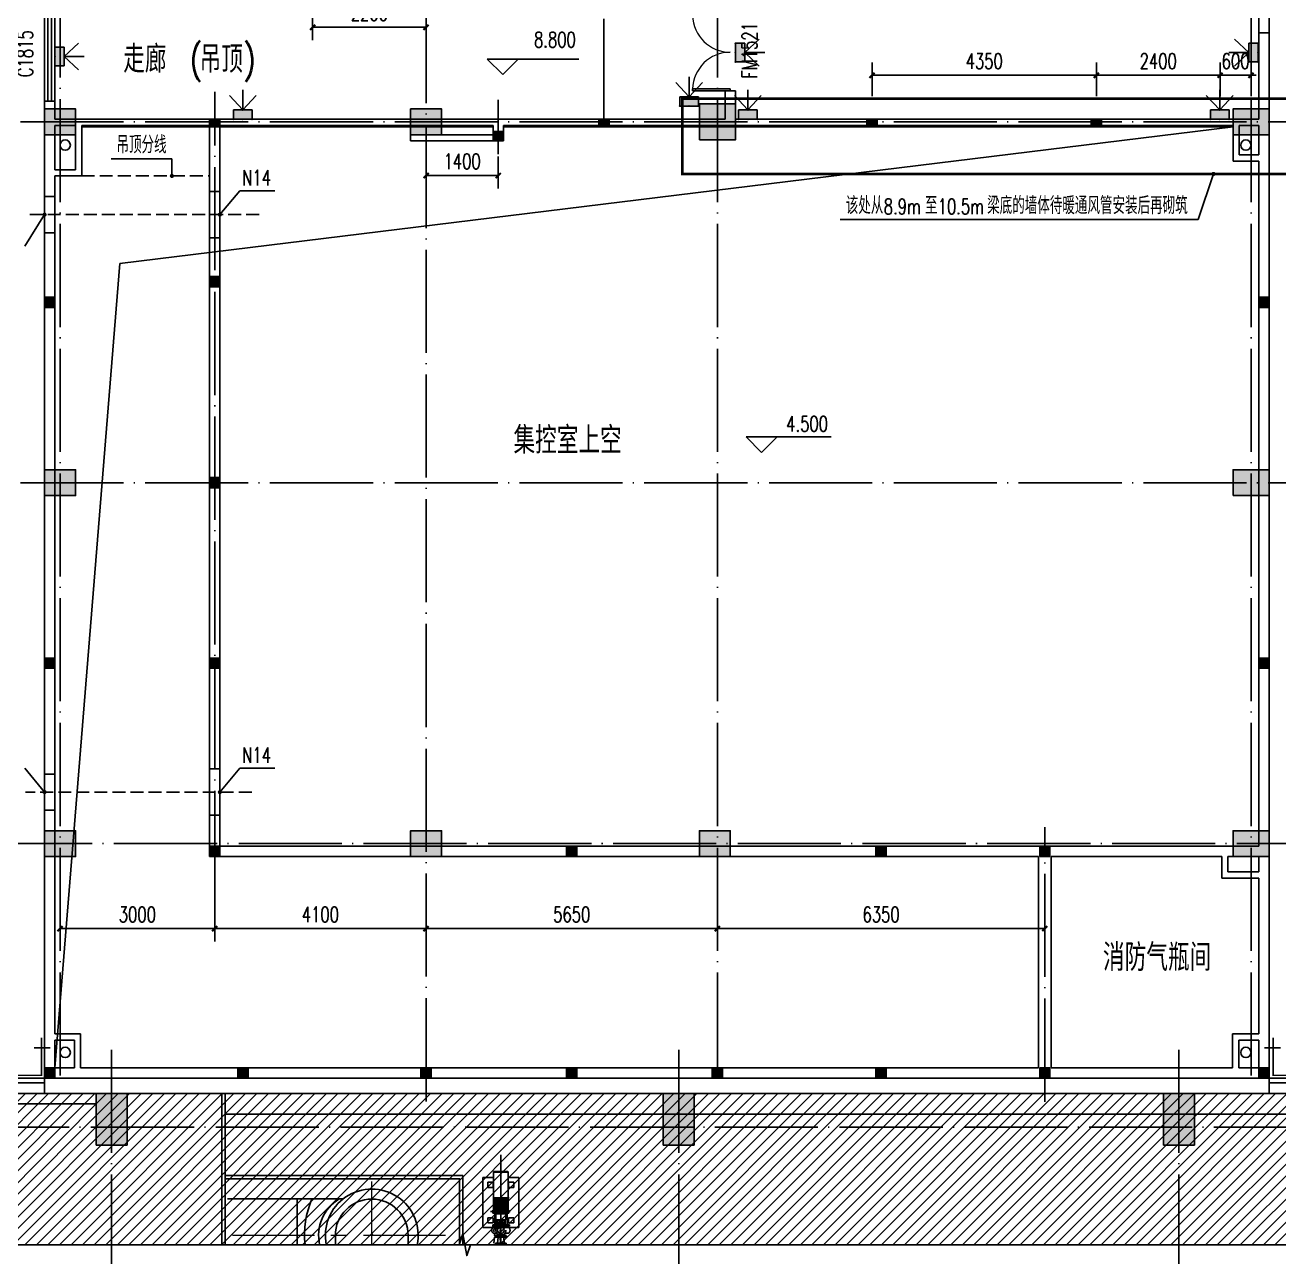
# Model space of a CAD drawing. Extents: x -93062 to 326984, y -142534 to 91021.
# Drawn here: x 86520 to 110839, y 18855 to 42749 of the extents above; entities that cross this region are included whole.
import ezdxf

# ---------------------------------------------------------------- set-up
doc = ezdxf.new("R2010")
doc.units = 0
doc.header["$LTSCALE"] = 1000
doc.header["$MEASUREMENT"] = 0
for name, pattern in [('CENTER', [50.8, 31.75, -6.35, 6.35, -6.35]), ('DASH', [0.35, 0.25, -0.1]), ('DOTE', [2.42, 2, -0.2, 0.02, -0.2]), ('PHANTOM', [63.5, 31.75, -6.35, 6.35, -6.35, 6.35, -6.35])]:
    doc.linetypes.add(name, pattern=pattern)
doc.layers.get('0').update_dxf_attribs({"color": 8})
doc.layers.get('Defpoints').update_dxf_attribs({"color": 8})
for name, color, linetype in [('-人员定位', 6, 'Continuous'), ('CENTRE LINE', 8, 'DOTE'), ('COLUMN', 8, 'Continuous'), ('DIM_ELEV', 8, 'Continuous'), ('DIM_LEAD', 8, 'Continuous'), ('DIM_SYMB', 8, 'Continuous'), ('DOTE', 8, 'DOTE'), ('EQUIPMENT', 8, 'Continuous'), ('GROUND', 8, 'Continuous'), ('HANDRAIL', 8, 'FENCELINE1'), ('HOLE', 8, 'Continuous'), ('PROFILED STEEL SHEET', 8, 'Continuous'), ('PUB_DIM', 8, 'Continuous'), ('PUB_HATCH', 8, 'Continuous'), ('PUB_TEXT', 8, 'Continuous'), ('STAIR', 8, 'Continuous'), ('TEXT', 8, 'Continuous'), ('WALL', 8, 'Continuous'), ('WALL-PARAPET', 8, 'Continuous'), ('WINDOW', 8, 'Continuous'), ('WINDOW_TEXT', 8, 'Continuous')]:
    doc.layers.add(name, color=color, linetype=linetype)
doc.styles.add('_TCH_DIM', font='SIMPLEX', dxfattribs={"bigfont": 'GBCBIG'})
doc.styles.add('_TCH_DIM_T3', font='SIMPLEX', dxfattribs={"width": 0.705882, "bigfont": 'GBCBIG'})
doc.styles.add('_TCH_WINDOW', font='SIMPLEX', dxfattribs={"bigfont": 'GBCBIG'})
doc.styles.add('HZTXT', font='geditxt.shx', dxfattribs={"width": 0.8, "bigfont": 'hztxt1.shx'})
doc.linetypes.add('FENCELINE1', pattern='A,0.25,-0.1,[133,ltypeshp.shx,S=0.1,R=0,X=-0.1,Y=0],-0.1,1', length=1.45)
doc.dimstyles.new('_TCH_ARCH&&100', dxfattribs={"dimtxt": 297.5, "dimasz": 100, "dimexe": 250, "dimexo": 300, "dimgap": 126.25, "dimtad": 1, "dimdec": 0, "dimzin": 0, "dimdsep": 46, "dimtxsty": '_TCH_DIM_T3', "dimblk": 'ARCHTICK', "dimcen": 0.09, "dimazin": 2, "dimtfac": 1, "dimtdec": 0, "dimtix": 1, "dimtmove": 2, "dimatfit": 3, "dimfxl": 1, "dimtolj": 1, "dimtzin": 0, "dimarcsym": 0})

# ---------------------------------------------------------------- blocks, each defined once
blk = doc.blocks.new('_FZH')
blk.add_lwpolyline([(-0.5, -0.5), (0.5, -0.5), (0.5, 0.5), (-0.5, 0.5)], close=True)
at = {"layer": 'PUB_HATCH'}
blk.add_solid([(-0.5, -0.5), (0.5, -0.5), (-0.5, 0.5), (0.5, 0.5)], dxfattribs=at)
blk = doc.blocks.new('DSADa')
at = {"layer": 'COLUMN', "xscale": 600.0000000000146, "yscale": 500, "zscale": 500}
for p in [(0, -40500), (7100, -40500), (0, -47500), (0, -54500), (7100, -54500), (12700, -54500)]:
    blk.add_blockref('_FZH', p, dxfattribs=at)
at = {"layer": 'COLUMN'}
for p, xscale, yscale, zscale, rotation in [((12750, -40500), 699.9999999996362, 699.9999999996362, 699.9999999996362, 2.143962839360586e-11), ((23100, -40500), 699.9999999997672, 499.9999999998399, 499.9999999998399, 3.811489492195883e-11), ((23100, -47500), 699.9999999997672, 499.9999999998399, 499.9999999998399, 3.811489492195883e-11), ((23100, -54500), 699.9999999997672, 499.9999999998399, 499.9999999998399, 3.811489492195883e-11)]:
    blk.add_blockref('_FZH', p, dxfattribs=dict(at, xscale=xscale, yscale=yscale, zscale=zscale, rotation=rotation))
blk = doc.blocks.new('A$C3C103B28')
at = {"layer": 'PUB_HATCH'}
for points in [[(8200, -350), (8800, -350), (8800, 650), (8200, 650)], [(19200, -350), (19800, -350), (19800, 650), (19200, 650)], [(28900, -350), (29500, -350), (29500, 650), (28900, 650)]]:
    blk.add_hatch(color=256, dxfattribs=at).paths.add_polyline_path(points)
at = {"layer": 'COLUMN'}
for p, q in [((8800, 650), (8200, 650)), ((8200, 650), (8200, -350)), ((8800, -350), (8800, 650)), ((19800, 650), (19200, 650)), ((19200, 650), (19200, -350)), ((19800, -350), (19800, 650)), ((29500, 650), (28900, 650)), ((28900, 650), (28900, -350)), ((29500, -350), (29500, 650)), ((8200, -350), (8800, -350)), ((19200, -350), (19800, -350)), ((28900, -350), (29500, -350))]:
    blk.add_line(p, q, dxfattribs=at)
at = {"layer": 'DOTE'}
for p, q in [((8500, 1500), (8500, -4282)), ((19500, 1500), (19500, -4282)), ((29200, 1500), (29200, -4282)), ((-4000, 0), (34323, 0))]:
    blk.add_line(p, q, dxfattribs=at)
at = {"layer": 'EQUIPMENT', "color": 251, "linetype": 'PHANTOM'}
for p, q in [((16050, -2254), (16050, -534)), ((15907, -864), (15913, -858)), ((15907, -864), (15907, -1370)), ((16193, -870), (15907, -870)), ((15913, -858), (16187, -858)), ((16187, -858), (16193, -864)), ((16193, -864), (16193, -1370)), ((15700, -1948), (15700, -978)), ((15700, -978), (15907, -978)), ((16193, -978), (16400, -978)), ((16400, -978), (16400, -1948)), ((15907, -1370), (16208, -1370)), ((15907, -1376), (15913, -1370)), ((15907, -1602), (15907, -1376)), ((15931, -1376), (15937, -1370)), ((15931, -1376), (15931, -1602)), ((15955, -1376), (15961, -1370)), ((15955, -1376), (15955, -1602)), ((15979, -1376), (15985, -1370)), ((15979, -1376), (15979, -1602)), ((16002, -1376), (16008, -1370)), ((16002, -1376), (16002, -1602)), ((16026, -1376), (16032, -1370)), ((16026, -1376), (16026, -1602)), ((16074, -1376), (16068, -1370)), ((16074, -1376), (16074, -1602)), ((16097, -1376), (16092, -1370)), ((16097, -1376), (16097, -1602)), ((16121, -1376), (16115, -1370)), ((16121, -1376), (16121, -1602)), ((16145, -1376), (16139, -1370)), ((16145, -1376), (16145, -1602)), ((16169, -1376), (16163, -1370)), ((16169, -1376), (16169, -1602)), ((16187, -1370), (16193, -1376)), ((16193, -1602), (16193, -1376)), ((16233, -1638), (15847, -1638)), ((15895, -1608), (16204, -1608)), ((15895, -1667), (15895, -1608)), ((16204, -1667), (15895, -1667)), ((15907, -1602), (15913, -1608)), ((15931, -1602), (15937, -1608)), ((15931, -1893), (15931, -1667)), ((15931, -1679), (16169, -1679)), ((15955, -1602), (15961, -1608)), ((15955, -1798), (15955, -1679)), ((15979, -1602), (15985, -1608)), ((16002, -1602), (16008, -1608)), ((16026, -1602), (16032, -1608)), ((16050, -1679), (16050, -1667)), ((16074, -1602), (16068, -1608)), ((16097, -1602), (16092, -1608)), ((16121, -1602), (16115, -1608)), ((16145, -1602), (16139, -1608)), ((16145, -1798), (16145, -1679)), ((16169, -1602), (16163, -1608)), ((16169, -1893), (16169, -1667)), ((16193, -1602), (16187, -1608)), ((16204, -1667), (16204, -1608)), ((16216, -1893), (15895, -1893)), ((15895, -1893), (15895, -1949)), ((16001, -1917), (15895, -1917)), ((15895, -1923), (15992, -1923)), ((15974, -1941), (15907, -1941)), ((16145, -1798), (15955, -1798)), ((15967, -1816), (15973, -1810)), ((15967, -1875), (15967, -1816)), ((15967, -1875), (15973, -1881)), ((16127, -1810), (15973, -1810)), ((15973, -1881), (16127, -1881)), ((15979, -1816), (15985, -1810)), ((15979, -1816), (15979, -1875)), ((16121, -1846), (15979, -1846)), ((15979, -1857), (16121, -1857)), ((15985, -1881), (15979, -1875)), ((15991, -1857), (15991, -1881)), ((16026, -1810), (16026, -1846)), ((16026, -1834), (16074, -1834)), ((16038, -1881), (16038, -1857)), ((16050, -1846), (16050, -1798)), ((16062, -1881), (16062, -1857)), ((16074, -1810), (16074, -1846)), ((16099, -1917), (16216, -1917)), ((16108, -1923), (16204, -1923)), ((16109, -1857), (16109, -1881)), ((16121, -1816), (16115, -1810)), ((16121, -1875), (16115, -1881)), ((16121, -1816), (16121, -1875)), ((16126, -1941), (16193, -1941)), ((16133, -1816), (16127, -1810)), ((16133, -1875), (16127, -1881)), ((16133, -1875), (16133, -1816)), ((16204, -1917), (16204, -1949)), ((16216, -1917), (16216, -1893)), ((16400, -1948), (15700, -1948)), ((15974, -2059), (15907, -2059)), ((15924, -2131), (15914, -2247)), ((15931, -2059), (15991, -2083)), ((15943, -2107), (16157, -2107)), ((15943, -2131), (15943, -2107)), ((16157, -2119), (15943, -2119)), ((15995, -2131), (15985, -2247)), ((16045, -2247), (16035, -2131)), ((16115, -2247), (16105, -2131)), ((16169, -2059), (16109, -2083)), ((16126, -2059), (16193, -2059)), ((16157, -2131), (16157, -2107)), ((15947, -2247), (16154, -2247)), ((15947, -2270), (15947, -2247)), ((16154, -2270), (16154, -2247))]:
    blk.add_line(p, q, dxfattribs=at)
at = {"layer": 'EQUIPMENT', "color": 251, "linetype": 'CENTER', "lineweight": 0, "ltscale": 0.05}
for p, q in [((13546, -2282), (13546, -1051)), ((14973, -2100), (10746, -2100))]:
    blk.add_line(p, q, dxfattribs=at)
at = {"layer": 'EQUIPMENT', "color": 251}
for p, q in [((15800, -1068), (15900, -1068)), ((15800, -1168), (15800, -1068)), ((15900, -1168), (15800, -1168)), ((15900, -1068), (15900, -1168)), ((16200, -1068), (16300, -1068)), ((16200, -1168), (16200, -1068)), ((16300, -1168), (16200, -1168)), ((16300, -1068), (16300, -1168)), ((10746, -1390), (12993, -1390)), ((12096, -1390), (12096, -2282)), ((15800, -1758), (15900, -1758)), ((15800, -1858), (15800, -1758)), ((15900, -1858), (15800, -1858)), ((15900, -1758), (15900, -1858)), ((16200, -1758), (16300, -1758)), ((16200, -1858), (16200, -1758)), ((16300, -1858), (16200, -1858)), ((16300, -1758), (16300, -1858)), ((12840, -2100), (12840, -2282)), ((14252, -2100), (14252, -2282))]:
    blk.add_line(p, q, dxfattribs=at)
at = {"layer": 'EQUIPMENT', "color": 251, "ltscale": 0.05}
for p, q in [((16020, -1960), (15980, -1943)), ((16037, -2045), (16037, -2000)), ((16154, -2258), (15947, -2258))]:
    blk.add_line(p, q, dxfattribs=at)
at = {"layer": 'EQUIPMENT', "color": 251, "ltscale": 1000}
for p, q in [((15943, -2131), (16157, -2131)), ((15947, -2270), (16154, -2270))]:
    blk.add_line(p, q, dxfattribs=at)
at = {"layer": 'EQUIPMENT', "color": 251, "ltscale": 0.4}
blk.add_lwpolyline([(15310, -2282), (15310, -940), (10700, -940)], dxfattribs=at)
at = {"layer": 'EQUIPMENT', "color": 251, "linetype": 'ByBlock', "ltscale": 0.4}
blk.add_lwpolyline([(15250, -2282), (15250, -1000), (10700, -1000)], dxfattribs=at)
at = {"layer": 'EQUIPMENT', "color": 251}
blk.add_circle((16050, -2000), 65.1, dxfattribs=at)
for centre, radius, start, end in [((13546, -2100), 900, 348.3606, 191.6394), ((14093, -2100), 1850, 157.4319, 185.6326), ((13343, -2100), 828, 120.9666, 192.6674), ((13546, -2100), 706, 0, 180), ((15980, -2000), 65.1, 331.1394, 209.0414)]:
    blk.add_arc(centre, radius, start, end, dxfattribs=at)
at = {"layer": 'EQUIPMENT', "color": 251, "linetype": 'PHANTOM'}
for centre, radius, start, end in [((15939, -2000), 67.3, 118.0725, 241.9275), ((16050, -2000), 96.6, 28.4258, 0), ((16161, -2000), 67.3, 298.0725, 61.9275), ((15920, -2095), 11.9, 270, 90), ((15991, -2095), 11.9, 270, 90), ((16039, -2095), 11.9, 90, 270), ((16109, -2095), 11.9, 90, 270)]:
    blk.add_arc(centre, radius, start, end, dxfattribs=at)
at = {"layer": 'EQUIPMENT', "color": 251, "linetype": 'CENTER', "lineweight": 0, "ltscale": 0.05}
blk.add_arc((13546, -2100), 25, 0, 180, dxfattribs=at)
at = {"layer": 'EQUIPMENT', "color": 251, "linetype": 'PHANTOM'}
blk.add_point((16121, -1881), dxfattribs=at)
at = {"layer": 'HANDRAIL', "color": 251, "ltscale": 0.4}
blk.add_lwpolyline([(10640, -2282), (10640, 650)], dxfattribs=at)
at = {"layer": 'HANDRAIL', "color": 251, "linetype": 'ByBlock', "ltscale": 0.4}
blk.add_lwpolyline([(10700, -2282), (10700, 650)], dxfattribs=at)
at = {"layer": 'PROFILED STEEL SHEET'}
blk.add_line((30950, 950), (30950, 650), dxfattribs=at)
for points in [[(-1050, -2282), (-1050, 950), (7200, 950), (7200, 650)], [(7200, 860), (-960, 860), (-960, -2282)], [(30950, 950), (33428, 950)], [(30950, 860), (33428, 860)]]:
    blk.add_lwpolyline(points, dxfattribs=at)
at = {"layer": 'STAIR', "color": 251}
for p, q in [((8800, 650), (33428, 650)), ((33428, 250), (10700, 250))]:
    blk.add_line(p, q, dxfattribs=at)
at = {"layer": 'WALL-PARAPET', "color": 251}
for p, q in [((8200, 650), (750, 650)), ((8200, 450), (750, 450))]:
    blk.add_line(p, q, dxfattribs=at)
blk = doc.blocks.new('A$C37200EC9')
at = {"layer": 'GROUND'}
for centre in [(100, 13550), (23000, 13550), (100, -4050), (23000, -4050)]:
    blk.add_circle(centre, 100, dxfattribs=at)
blk = doc.blocks.new('_ArchTick')
at = {"color": 0, "linetype": 'ByBlock', "const_width": 0.4}
blk.add_lwpolyline([(-0.5, -0.5), (0.5, 0.5)], dxfattribs=at)
blk = doc.blocks.new('*D443')
at = {"layer": 'Defpoints', "color": 0, "transparency": 16777216}
for p in [(94298, 40502), (95698, 40502), (95698, 39830)]:
    blk.add_point(p, dxfattribs=at)
at = {"layer": 'PUB_DIM', "color": 0, "lineweight": -2, "transparency": 16777216}
for p, q in [((94298, 40202), (94298, 39580)), ((95698, 40202), (95698, 39580)), ((94298, 39830), (95698, 39830))]:
    blk.add_line(p, q, dxfattribs=at)
at = {"layer": 'PUB_DIM', "color": 0, "lineweight": -2, "transparency": 16777216, "xscale": 100, "yscale": 100, "zscale": 100, "rotation": 180}
blk.add_blockref('_ArchTick', (94298, 39830), dxfattribs=at)
at = {"layer": 'PUB_DIM', "color": 0, "lineweight": -2, "transparency": 16777216, "xscale": 100, "yscale": 100, "zscale": 100}
blk.add_blockref('_ArchTick', (95698, 39830), dxfattribs=at)
at = {"layer": 'PUB_DIM', "color": 0, "transparency": 16777216, "insert": (94998, 40105), "char_height": 297.5, "attachment_point": 5, "style": '_TCH_DIM_T3'}
blk.add_mtext('\\A1;1400', dxfattribs=at)
blk = doc.blocks.new('*D935')
at = {"layer": 'Defpoints', "color": 0, "transparency": 16777216}
for p in [(107298, 41775), (102948, 41072), (107298, 41072)]:
    blk.add_point(p, dxfattribs=at)
at = {"layer": 'PUB_DIM', "color": 0, "lineweight": -2, "transparency": 16777216}
for p, q in [((102948, 41372), (102948, 42025)), ((107298, 41372), (107298, 42025)), ((102948, 41775), (107298, 41775))]:
    blk.add_line(p, q, dxfattribs=at)
at = {"layer": 'PUB_DIM', "color": 0, "lineweight": -2, "transparency": 16777216, "xscale": 100, "yscale": 100, "zscale": 100, "rotation": 180}
blk.add_blockref('_ArchTick', (102948, 41775), dxfattribs=at)
at = {"layer": 'PUB_DIM', "color": 0, "lineweight": -2, "transparency": 16777216, "xscale": 100, "yscale": 100, "zscale": 100}
blk.add_blockref('_ArchTick', (107298, 41775), dxfattribs=at)
at = {"layer": 'PUB_DIM', "color": 0, "transparency": 16777216, "insert": (105123, 42050), "char_height": 297.5, "attachment_point": 5, "style": '_TCH_DIM_T3'}
blk.add_mtext('\\A1;4350', dxfattribs=at)
blk = doc.blocks.new('*D936')
at = {"layer": 'Defpoints', "color": 0, "transparency": 16777216}
for p in [(109698, 41775), (107298, 41072), (109698, 41072)]:
    blk.add_point(p, dxfattribs=at)
at = {"layer": 'PUB_DIM', "color": 0, "lineweight": -2, "transparency": 16777216}
for p, q in [((107298, 41372), (107298, 42025)), ((109698, 41372), (109698, 42025)), ((107298, 41775), (109698, 41775))]:
    blk.add_line(p, q, dxfattribs=at)
at = {"layer": 'PUB_DIM', "color": 0, "lineweight": -2, "transparency": 16777216, "xscale": 100, "yscale": 100, "zscale": 100, "rotation": 180}
blk.add_blockref('_ArchTick', (107298, 41775), dxfattribs=at)
at = {"layer": 'PUB_DIM', "color": 0, "lineweight": -2, "transparency": 16777216, "xscale": 100, "yscale": 100, "zscale": 100}
blk.add_blockref('_ArchTick', (109698, 41775), dxfattribs=at)
at = {"layer": 'PUB_DIM', "color": 0, "transparency": 16777216, "insert": (108498, 42050), "char_height": 297.5, "attachment_point": 5, "style": '_TCH_DIM_T3'}
blk.add_mtext('\\A1;2400', dxfattribs=at)
blk = doc.blocks.new('*D937')
at = {"layer": 'Defpoints', "color": 0, "transparency": 16777216}
for p in [(110298, 41775), (109698, 41072), (110298, 41072)]:
    blk.add_point(p, dxfattribs=at)
at = {"layer": 'PUB_DIM', "color": 0, "lineweight": -2, "transparency": 16777216}
for p, q in [((109698, 41372), (109698, 42025)), ((110298, 41372), (110298, 42025)), ((109698, 41775), (109598, 41775)), ((109698, 41775), (110298, 41775)), ((110298, 41775), (110398, 41775))]:
    blk.add_line(p, q, dxfattribs=at)
at = {"layer": 'PUB_DIM', "color": 0, "lineweight": -2, "transparency": 16777216, "xscale": 100, "yscale": 100, "zscale": 100}
blk.add_blockref('_ArchTick', (109698, 41775), dxfattribs=at)
at = {"layer": 'PUB_DIM', "color": 0, "lineweight": -2, "transparency": 16777216, "xscale": 100, "yscale": 100, "zscale": 100, "rotation": 180}
blk.add_blockref('_ArchTick', (110298, 41775), dxfattribs=at)
at = {"layer": 'PUB_DIM', "color": 0, "transparency": 16777216, "insert": (109998, 42050), "char_height": 297.5, "attachment_point": 5, "style": '_TCH_DIM_T3'}
blk.add_mtext('\\A1;600', dxfattribs=at)
blk = doc.blocks.new('*D1201')
at = {"layer": 'Defpoints', "color": 0, "transparency": 16777216}
for p in [(92098, 43372), (94298, 43372), (94298, 42705)]:
    blk.add_point(p, dxfattribs=at)
at = {"layer": 'PUB_DIM', "color": 0, "lineweight": -2, "transparency": 16777216}
for p, q in [((92098, 43072), (92098, 42455)), ((94298, 43072), (94298, 42455)), ((92098, 42705), (94298, 42705))]:
    blk.add_line(p, q, dxfattribs=at)
at = {"layer": 'PUB_DIM', "color": 0, "lineweight": -2, "transparency": 16777216, "xscale": 100, "yscale": 100, "zscale": 100, "rotation": 180}
blk.add_blockref('_ArchTick', (92098, 42705), dxfattribs=at)
at = {"layer": 'PUB_DIM', "color": 0, "lineweight": -2, "transparency": 16777216, "xscale": 100, "yscale": 100, "zscale": 100}
blk.add_blockref('_ArchTick', (94298, 42705), dxfattribs=at)
at = {"layer": 'PUB_DIM', "color": 0, "transparency": 16777216, "insert": (93198, 42980), "char_height": 297.5, "attachment_point": 5, "style": '_TCH_DIM_T3'}
blk.add_mtext('\\A1;2200', dxfattribs=at)
blk = doc.blocks.new('*D1240')
at = {"layer": 'Defpoints', "color": 0, "transparency": 16777216}
for p in [(87198, 26378), (90198, 26378), (90198, 25223)]:
    blk.add_point(p, dxfattribs=at)
at = {"layer": 'PUB_DIM', "color": 0, "lineweight": -2, "transparency": 16777216}
for p, q in [((87198, 26078), (87198, 24973)), ((90198, 26078), (90198, 24973)), ((87198, 25223), (90198, 25223))]:
    blk.add_line(p, q, dxfattribs=at)
at = {"layer": 'PUB_DIM', "color": 0, "lineweight": -2, "transparency": 16777216, "xscale": 100, "yscale": 100, "zscale": 100, "rotation": 180}
blk.add_blockref('_ArchTick', (87198, 25223), dxfattribs=at)
at = {"layer": 'PUB_DIM', "color": 0, "lineweight": -2, "transparency": 16777216, "xscale": 100, "yscale": 100, "zscale": 100}
blk.add_blockref('_ArchTick', (90198, 25223), dxfattribs=at)
at = {"layer": 'PUB_DIM', "color": 0, "transparency": 16777216, "insert": (88698, 25498), "char_height": 297.5, "attachment_point": 5, "style": '_TCH_DIM_T3'}
blk.add_mtext('\\A1;3000', dxfattribs=at)
blk = doc.blocks.new('*D1241')
at = {"layer": 'Defpoints', "color": 0, "transparency": 16777216}
for p in [(90198, 26378), (94298, 26378), (94298, 25223)]:
    blk.add_point(p, dxfattribs=at)
at = {"layer": 'PUB_DIM', "color": 0, "lineweight": -2, "transparency": 16777216}
for p, q in [((90198, 26078), (90198, 24973)), ((94298, 26078), (94298, 24973)), ((90198, 25223), (94298, 25223))]:
    blk.add_line(p, q, dxfattribs=at)
at = {"layer": 'PUB_DIM', "color": 0, "lineweight": -2, "transparency": 16777216, "xscale": 100, "yscale": 100, "zscale": 100, "rotation": 180}
blk.add_blockref('_ArchTick', (90198, 25223), dxfattribs=at)
at = {"layer": 'PUB_DIM', "color": 0, "lineweight": -2, "transparency": 16777216, "xscale": 100, "yscale": 100, "zscale": 100}
blk.add_blockref('_ArchTick', (94298, 25223), dxfattribs=at)
at = {"layer": 'PUB_DIM', "color": 0, "transparency": 16777216, "insert": (92248, 25498), "char_height": 297.5, "attachment_point": 5, "style": '_TCH_DIM_T3'}
blk.add_mtext('\\A1;4100', dxfattribs=at)
blk = doc.blocks.new('*D1242')
at = {"layer": 'Defpoints', "color": 0, "transparency": 16777216}
for p in [(94298, 26378), (99948, 26378), (99948, 25223)]:
    blk.add_point(p, dxfattribs=at)
at = {"layer": 'PUB_DIM', "color": 0, "lineweight": -2, "transparency": 16777216}
for p, q in [((94298, 26078), (94298, 24973)), ((99948, 26078), (99948, 24973)), ((94298, 25223), (99948, 25223))]:
    blk.add_line(p, q, dxfattribs=at)
at = {"layer": 'PUB_DIM', "color": 0, "lineweight": -2, "transparency": 16777216, "xscale": 100, "yscale": 100, "zscale": 100, "rotation": 180}
blk.add_blockref('_ArchTick', (94298, 25223), dxfattribs=at)
at = {"layer": 'PUB_DIM', "color": 0, "lineweight": -2, "transparency": 16777216, "xscale": 100, "yscale": 100, "zscale": 100}
blk.add_blockref('_ArchTick', (99948, 25223), dxfattribs=at)
at = {"layer": 'PUB_DIM', "color": 0, "transparency": 16777216, "insert": (97123, 25498), "char_height": 297.5, "attachment_point": 5, "style": '_TCH_DIM_T3'}
blk.add_mtext('\\A1;5650', dxfattribs=at)
blk = doc.blocks.new('*D1243')
at = {"layer": 'Defpoints', "color": 0, "transparency": 16777216}
for p in [(99948, 26378), (106298, 26378), (106298, 25223)]:
    blk.add_point(p, dxfattribs=at)
at = {"layer": 'PUB_DIM', "color": 0, "lineweight": -2, "transparency": 16777216}
for p, q in [((99948, 26078), (99948, 24973)), ((106298, 26078), (106298, 24973)), ((99948, 25223), (106298, 25223))]:
    blk.add_line(p, q, dxfattribs=at)
at = {"layer": 'PUB_DIM', "color": 0, "lineweight": -2, "transparency": 16777216, "xscale": 100, "yscale": 100, "zscale": 100, "rotation": 180}
blk.add_blockref('_ArchTick', (99948, 25223), dxfattribs=at)
at = {"layer": 'PUB_DIM', "color": 0, "lineweight": -2, "transparency": 16777216, "xscale": 100, "yscale": 100, "zscale": 100}
blk.add_blockref('_ArchTick', (106298, 25223), dxfattribs=at)
at = {"layer": 'PUB_DIM', "color": 0, "transparency": 16777216, "insert": (103123, 25498), "char_height": 297.5, "attachment_point": 5, "style": '_TCH_DIM_T3'}
blk.add_mtext('\\A1;6350', dxfattribs=at)
blk = doc.blocks.new('$DorLib2D$00000002')
for p, q in [((-0.5, 0), (-0.5, 0.4875)), ((-0.475, 0.4875), (-0.5, 0.4875)), ((-0.475, 0), (-0.475, 0.4875)), ((0.475, 0), (0.475, 0.4875)), ((0.475, 0.4875), (0.5, 0.4875)), ((0.5, 0), (0.5, 0.4875)), ((-0.5, 0), (-0.475, 0)), ((0.5, 0), (0.475, 0))]:
    blk.add_line(p, q)
at = {"lineweight": 13}
for centre, start, end in [((-0.4875, 0), 0, 88.53072), ((0.4875, 0), 91.46928, 180)]:
    blk.add_arc(centre, 0.4875, start, end, dxfattribs=at)
blk = doc.blocks.new('$TCHSYS$WIN2D')
for p, q in [((-0.5, 0.5), (0.5, 0.5)), ((0.5, 0.167), (-0.5, 0.167)), ((0.5, -0.167), (-0.5, -0.167)), ((-0.5, -0.5), (0.5, -0.5))]:
    blk.add_line(p, q)
blk = doc.blocks.new('定位基站')
at = {"layer": '-人员定位', "ltscale": 0.01}
h = blk.add_hatch(color=256, dxfattribs=at)
h.dxf.hatch_style = 1
h.paths.add_polyline_path([(406524, 477798), (406524, 477617), (406162, 477617), (406162, 477798)])
at = {"layer": '-人员定位', "color": 6}
for p, q in [((406343, 477798), (406343, 478186)), ((406343, 477798), (406082, 478077)), ((406343, 477798), (406604, 478077)), ((406343, 477995), (406343, 477995)), ((406162, 477798), (406524, 477798)), ((406162, 477617), (406162, 477798)), ((406524, 477617), (406162, 477617)), ((406524, 477798), (406524, 477617))]:
    blk.add_line(p, q, dxfattribs=at)
for p in [(406162, 477617), (406343, 477798), (406343, 477617), (406524, 477617)]:
    blk.add_point(p, dxfattribs=at)

msp = doc.modelspace()

# ---------------------------------------------------------------- hatches: boundary and pattern name
h = msp.add_hatch()
h.set_pattern_fill('ANSI31', color=256, scale=100)
h.set_pattern_definition([(45, (120632.15, 0), (-112.2532, 112.2532), [])])
h.paths.add_polyline_path([(78647.9, 19090.6), (113125.7, 19090.6), (113125.7, 22022.1), (78647.9, 22022.1)])
at = {"layer": 'PUB_HATCH'}
for points in [[(90098.4, 40772.1), (90298.4, 40772.1), (90298.4, 40922.1), (90098.4, 40922.1)], [(97848.4, 40922.1), (97648.4, 40922.1), (97648.4, 40802.1), (97848.4, 40802.1)], [(102848.4, 40922.1), (102848.4, 40802.1), (103048.4, 40802.1), (103048.4, 40922.1)], [(107198.4, 40922.1), (107198.4, 40802.1), (107398.4, 40802.1), (107398.4, 40922.1)], [(95798.4, 40682.1), (95598.4, 40682.1), (95598.4, 40502.1), (95798.4, 40502.1)], [(90098.4, 37872.1), (90098.4, 37672.1), (90298.4, 37672.1), (90298.4, 37872.1)], [(86898.4, 37472.1), (86898.4, 37272.1), (87098.4, 37272.1), (87098.4, 37472.1)], [(110448.4, 37472.1), (110448.4, 37272.1), (110648.4, 37272.1), (110648.4, 37472.1)], [(90098.4, 33972.1), (90098.4, 33772.1), (90298.4, 33772.1), (90298.4, 33972.1)], [(86898.4, 30472.1), (86898.4, 30272.1), (87098.4, 30272.1), (87098.4, 30472.1)], [(90098.4, 30472.1), (90098.4, 30272.1), (90298.4, 30272.1), (90298.4, 30472.1)], [(110448.4, 30472.1), (110448.4, 30272.1), (110648.4, 30272.1), (110648.4, 30472.1)], [(90098.4, 26822.1), (90098.4, 26622.1), (90298.4, 26622.1), (90298.4, 26822.1)], [(97023.4, 26822.1), (97023.4, 26622.1), (97223.4, 26622.1), (97223.4, 26822.1)], [(103023.4, 26822.1), (103023.4, 26622.1), (103223.4, 26622.1), (103223.4, 26822.1)], [(106198.4, 26822.1), (106198.4, 26622.1), (106398.4, 26622.1), (106398.4, 26822.1)], [(86898.4, 22522.1), (86898.4, 22322.1), (87098.4, 22322.1), (87098.4, 22522.1)], [(90648.4, 22522.1), (90648.4, 22322.1), (90848.4, 22322.1), (90848.4, 22522.1)], [(94198.4, 22522.1), (94198.4, 22322.1), (94398.4, 22322.1), (94398.4, 22522.1)], [(97023.4, 22522.1), (97023.4, 22322.1), (97223.4, 22322.1), (97223.4, 22522.1)], [(99848.4, 22522.1), (99848.4, 22322.1), (100048.4, 22322.1), (100048.4, 22522.1)], [(103023.4, 22522.1), (103023.4, 22322.1), (103223.4, 22322.1), (103223.4, 22522.1)], [(106198.4, 22522.1), (106198.4, 22322.1), (106398.4, 22322.1), (106398.4, 22522.1)], [(110448.4, 22522.1), (110448.4, 22322.1), (110648.4, 22322.1), (110648.4, 22522.1)]]:
    msp.add_hatch(color=256, dxfattribs=at).paths.add_polyline_path(points)

# ---------------------------------------------------------------- linework, layer by layer
msp.add_lwpolyline([(78647.9, 19090.6), (113125.7, 19090.6), (113125.7, 22022.1), (78647.9, 22022.1)], close=True)
at = {"layer": 'CENTRE LINE'}
msp.add_line((95698.4, 41296.6), (95698.4, 40242), dxfattribs=at)
for points in [[(97748.4, 40872.1), (97748.4, 81372.1)], [(90198.4, 25893.5), (90198.4, 41455)], [(106298.4, 21866.5), (106298.4, 27193)]]:
    msp.add_lwpolyline(points, dxfattribs=at)
at = {"layer": 'COLUMN'}
for p, q in [((90298.4, 40922.1), (90098.4, 40922.1)), ((90098.4, 40922.1), (90098.4, 40772.1)), ((90298.4, 40772.1), (90298.4, 40922.1)), ((97848.4, 40922.1), (97648.4, 40922.1)), ((97648.4, 40922.1), (97648.4, 40802.1)), ((97848.4, 40802.1), (97848.4, 40922.1)), ((102848.4, 40922.1), (102848.4, 40802.1)), ((103048.4, 40922.1), (102848.4, 40922.1)), ((103048.4, 40802.1), (103048.4, 40922.1)), ((107198.4, 40922.1), (107198.4, 40802.1)), ((107398.4, 40922.1), (107198.4, 40922.1)), ((107398.4, 40802.1), (107398.4, 40922.1)), ((90098.4, 40772.1), (90298.4, 40772.1)), ((95798.4, 40682.1), (95598.4, 40682.1)), ((95598.4, 40682.1), (95598.4, 40502.1)), ((95798.4, 40502.1), (95798.4, 40682.1)), ((97648.4, 40802.1), (97848.4, 40802.1)), ((102848.4, 40802.1), (103048.4, 40802.1)), ((107198.4, 40802.1), (107398.4, 40802.1)), ((95598.4, 40502.1), (95798.4, 40502.1)), ((90098.4, 37872.1), (90098.4, 37672.1)), ((90298.4, 37872.1), (90098.4, 37872.1)), ((90298.4, 37672.1), (90298.4, 37872.1)), ((86898.4, 37472.1), (86898.4, 37272.1)), ((87098.4, 37472.1), (86898.4, 37472.1)), ((87098.4, 37272.1), (87098.4, 37472.1)), ((90098.4, 37672.1), (90298.4, 37672.1)), ((110448.4, 37472.1), (110448.4, 37272.1)), ((110648.4, 37472.1), (110448.4, 37472.1)), ((110648.4, 37272.1), (110648.4, 37472.1)), ((86898.4, 37272.1), (87098.4, 37272.1)), ((110448.4, 37272.1), (110648.4, 37272.1)), ((90098.4, 33972.1), (90098.4, 33772.1)), ((90298.4, 33972.1), (90098.4, 33972.1)), ((90298.4, 33772.1), (90298.4, 33972.1)), ((90098.4, 33772.1), (90298.4, 33772.1)), ((86898.4, 30472.1), (86898.4, 30272.1)), ((87098.4, 30472.1), (86898.4, 30472.1)), ((87098.4, 30272.1), (87098.4, 30472.1)), ((90098.4, 30472.1), (90098.4, 30272.1)), ((90298.4, 30472.1), (90098.4, 30472.1)), ((90298.4, 30272.1), (90298.4, 30472.1)), ((110448.4, 30472.1), (110448.4, 30272.1)), ((110648.4, 30472.1), (110448.4, 30472.1)), ((110648.4, 30272.1), (110648.4, 30472.1)), ((86898.4, 30272.1), (87098.4, 30272.1)), ((90098.4, 30272.1), (90298.4, 30272.1)), ((110448.4, 30272.1), (110648.4, 30272.1)), ((90098.4, 26822.1), (90098.4, 26622.1)), ((90298.4, 26822.1), (90098.4, 26822.1)), ((90298.4, 26622.1), (90298.4, 26822.1)), ((97023.4, 26822.1), (97023.4, 26622.1)), ((97223.4, 26822.1), (97023.4, 26822.1)), ((97223.4, 26622.1), (97223.4, 26822.1)), ((103023.4, 26822.1), (103023.4, 26622.1)), ((103223.4, 26822.1), (103023.4, 26822.1)), ((103223.4, 26622.1), (103223.4, 26822.1)), ((106198.4, 26822.1), (106198.4, 26622.1)), ((106398.4, 26822.1), (106198.4, 26822.1)), ((106398.4, 26622.1), (106398.4, 26822.1)), ((90098.4, 26622.1), (90298.4, 26622.1)), ((97023.4, 26622.1), (97223.4, 26622.1)), ((103023.4, 26622.1), (103223.4, 26622.1)), ((106198.4, 26622.1), (106398.4, 26622.1)), ((86898.4, 22522.1), (86898.4, 22322.1)), ((87098.4, 22522.1), (86898.4, 22522.1)), ((87098.4, 22322.1), (87098.4, 22522.1)), ((90648.4, 22522.1), (90648.4, 22322.1)), ((90848.4, 22522.1), (90648.4, 22522.1)), ((90848.4, 22322.1), (90848.4, 22522.1)), ((94198.4, 22522.1), (94198.4, 22322.1)), ((94398.4, 22522.1), (94198.4, 22522.1)), ((94398.4, 22322.1), (94398.4, 22522.1)), ((97023.4, 22522.1), (97023.4, 22322.1)), ((97223.4, 22522.1), (97023.4, 22522.1)), ((97223.4, 22322.1), (97223.4, 22522.1)), ((99848.4, 22522.1), (99848.4, 22322.1)), ((100048.4, 22522.1), (99848.4, 22522.1)), ((100048.4, 22322.1), (100048.4, 22522.1)), ((103023.4, 22522.1), (103023.4, 22322.1)), ((103223.4, 22522.1), (103023.4, 22522.1)), ((103223.4, 22322.1), (103223.4, 22522.1)), ((106198.4, 22522.1), (106198.4, 22322.1)), ((106398.4, 22522.1), (106198.4, 22522.1)), ((106398.4, 22322.1), (106398.4, 22522.1)), ((110448.4, 22522.1), (110448.4, 22322.1)), ((110648.4, 22522.1), (110448.4, 22522.1)), ((110648.4, 22322.1), (110648.4, 22522.1)), ((86898.4, 22322.1), (87098.4, 22322.1)), ((90648.4, 22322.1), (90848.4, 22322.1)), ((94198.4, 22322.1), (94398.4, 22322.1)), ((97023.4, 22322.1), (97223.4, 22322.1)), ((99848.4, 22322.1), (100048.4, 22322.1)), ((103023.4, 22322.1), (103223.4, 22322.1)), ((106198.4, 22322.1), (106398.4, 22322.1)), ((110448.4, 22322.1), (110648.4, 22322.1))]:
    msp.add_line(p, q, dxfattribs=at)
at = {"layer": 'DIM_ELEV'}
for p, q in [((95785.5, 41789.2), (95485.5, 42089.2)), ((95485.5, 42089.2), (97261.8, 42089.2)), ((95785.5, 41789.2), (96085.5, 42089.2)), ((100806, 34460), (100506, 34760)), ((100506, 34760), (102153.5, 34760)), ((100806, 34460), (101106, 34760))]:
    msp.add_line(p, q, dxfattribs=at)
at = {"layer": 'DIM_LEAD'}
for p, q in [((109570.9, 39861.4), (109271.6, 38976.2)), ((109271.6, 38976.2), (102332, 38976.2))]:
    msp.add_line(p, q, dxfattribs=at)
at = {"layer": 'DIM_LEAD', "const_width": 40}
msp.add_lwpolyline([(109577.3, 39880.4, 1), (109564.4, 39842.5, 1)], format="xyb", close=True, dxfattribs=at)
at = {"layer": 'DIM_SYMB'}
for points in [[(87098.4, 22522.1), (88360.5, 38124), (109948.4, 40772.1)], [(76973.2, 19090.6), (94936.9, 19090.6), (95013.4, 19300.6), (95087.4, 18880.6), (95161.9, 19090.6), (113125.7, 19090.6)]]:
    msp.add_lwpolyline(points, dxfattribs=at)
at = {"layer": 'DOTE'}
for p, q in [((84009.9, 40872.1), (112915.9, 40872.1)), ((84009.9, 33872.1), (112915.9, 33872.1)), ((76143.2, 26872.1), (112915.9, 26872.1)), ((78269.5, 22322.1), (112915.9, 22322.1)), ((84009.9, 22322.1), (112915.9, 22322.1))]:
    msp.add_line(p, q, dxfattribs=at)
for points in [[(87198.4, 22372.1), (87198.4, 86156)], [(94298.4, 21872.1), (94298.4, 86156)], [(99948.4, 22372.1), (99948.4, 86156)], [(110298.4, 22372.1), (110298.4, 86156)]]:
    msp.add_lwpolyline(points, dxfattribs=at)
at = {"layer": 'EQUIPMENT'}
for p, q in [((89367.5, 40155.5), (88187.6, 40155.5)), ((89367.5, 39822.1), (89367.5, 40155.5))]:
    msp.add_line(p, q, dxfattribs=at)
at = {"layer": 'EQUIPMENT', "linetype": 'DASH'}
msp.add_line((87618.4, 39822.1), (90098.4, 39822.1), dxfattribs=at)
at = {"layer": 'EQUIPMENT', "const_width": 40}
msp.add_lwpolyline([(89367.5, 39802.1, 1), (89367.5, 39842.1, 1)], format="xyb", close=True, dxfattribs=at)
at = {"layer": 'HOLE'}
for p, q in [((110448.4, 42597.1), (110648.4, 42597.1)), ((86898.4, 39422.1), (87098.4, 39422.1)), ((90098.4, 39522.1), (90298.4, 39522.1)), ((90298.4, 39072.1), (90683.3, 39534.5)), ((90683.3, 39534.5), (91366.3, 39534.5)), ((86898.4, 39072.1), (86513.5, 38457.5)), ((86898.4, 38722.1), (87098.4, 38722.1)), ((90098.4, 38622.1), (90298.4, 38622.1)), ((86898.4, 27872.1), (86513.5, 28334.5)), ((86898.4, 28222.1), (87098.4, 28222.1)), ((90098.4, 28322.1), (90298.4, 28322.1)), ((90298.4, 27872.1), (90683.3, 28334.5)), ((90683.3, 28334.5), (91366.3, 28334.5)), ((86898.4, 27522.1), (87098.4, 27522.1)), ((90098.4, 27422.1), (90298.4, 27422.1))]:
    msp.add_line(p, q, dxfattribs=at)
at = {"layer": 'HOLE', "linetype": 'DASH'}
for p, q in [((91060.5, 39072.1), (86527.3, 39072.1)), ((90915.5, 27872.1), (86527.3, 27872.1))]:
    msp.add_line(p, q, dxfattribs=at)
at = {"layer": 'HOLE', "const_width": 40}
for points in [[(86909, 39089, 1), (86887.8, 39055.1, 1)], [(90285.6, 39056.7, 1), (90311.2, 39087.4, 1)], [(86911.2, 27856.7, 1), (86885.6, 27887.4, 1)], [(90285.6, 27856.7, 1), (90311.2, 27887.4, 1)]]:
    msp.add_lwpolyline(points, format="xyb", close=True, dxfattribs=at)
at = {"layer": 'PROFILED STEEL SHEET', "const_width": 30}
for points in [[(86839, 23107.4), (86839, 22378.5), (86050.7, 22378.5)], [(110727.1, 23107.4), (110727.1, 22378.5), (111515.4, 22378.5)], [(86693.9, 22911.5), (87011.6, 22911.5)], [(110872.2, 22911.5), (110554.5, 22911.5)]]:
    msp.add_lwpolyline(points, dxfattribs=at)
at = {"layer": 'STAIR'}
for p, q in [((87618.4, 40772.1), (90098.4, 40772.1)), ((90298.4, 40772.1), (95598.4, 40772.1)), ((95798.4, 40772.1), (109948.4, 40772.1))]:
    msp.add_line(p, q, dxfattribs=at)
at = {"layer": 'STAIR', "linetype": 'DASH', "const_width": 50}
msp.add_lwpolyline([(99269.8, 41322.8), (111090.7, 41322.8), (111090.7, 39861.4), (99269.8, 39861.4)], close=True, dxfattribs=at)
at = {"layer": 'WALL'}
for p, q in [((110448.4, 40922.1), (110448.4, 47462)), ((110648.4, 40872.1), (110648.4, 47522)), ((100298.4, 41472.1), (100098.4, 41472.1)), ((100098.4, 41472.1), (100098.4, 40922.1)), ((100298.4, 40922.1), (100298.4, 41472.1)), ((87098.4, 41272.1), (86898.4, 41272.1)), ((86898.4, 41272.1), (86898.4, 40872.1)), ((87098.4, 40922.1), (87098.4, 41272.1)), ((86898.4, 39882.1), (86898.4, 40872.1)), ((87098.4, 40922.1), (87558.4, 40922.1)), ((87558.4, 40922.1), (90198.4, 40922.1)), ((90198.4, 40922.1), (95598.4, 40922.1)), ((95598.4, 40922.1), (95598.4, 40922.1)), ((95598.4, 40922.1), (95798.4, 40922.1)), ((95798.4, 40922.1), (95798.4, 40922.1)), ((95798.4, 40922.1), (100098.4, 40922.1)), ((100298.4, 40922.1), (110008.4, 40922.1)), ((110008.4, 40922.1), (110448.4, 40922.1)), ((110648.4, 40172.1), (110648.4, 40872.1)), ((87098.4, 40802.1), (87498.4, 40802.1)), ((87098.4, 39942.1), (87098.4, 40802.1)), ((87498.4, 40802.1), (87498.4, 39942.1)), ((87618.4, 40802.1), (87618.4, 39822.1)), ((87618.4, 40802.1), (90098.4, 40802.1)), ((90098.4, 26622.1), (90098.4, 40802.1)), ((90298.4, 26822.1), (90298.4, 40802.1)), ((90298.4, 40802.1), (95598.4, 40802.1)), ((95598.4, 40622.1), (93998.4, 40622.1)), ((93998.4, 40502.1), (93998.4, 40622.1)), ((95598.4, 40622.1), (95598.4, 40802.1)), ((95798.4, 40502.1), (95798.4, 40802.1)), ((95798.4, 40802.1), (100198.4, 40802.1)), ((100198.4, 40802.1), (109948.4, 40802.1)), ((109948.4, 40802.1), (109948.4, 40112.1)), ((110068.4, 40802.1), (110068.4, 40232.1)), ((110068.4, 40802.1), (110448.4, 40802.1)), ((110448.4, 40232.1), (110448.4, 40802.1)), ((95798.4, 40502.1), (93998.4, 40502.1)), ((110448.4, 40232.1), (110068.4, 40232.1)), ((110648.4, 26622.1), (110648.4, 40172.1)), ((86898.4, 23122.1), (86898.4, 39882.1)), ((87098.4, 39942.1), (87498.4, 39942.1)), ((110448.4, 40112.1), (109948.4, 40112.1)), ((110448.4, 26822.1), (110448.4, 40112.1)), ((87098.4, 39822.1), (87618.4, 39822.1)), ((87098.4, 23182.1), (87098.4, 39822.1)), ((106298.4, 26822.1), (90298.4, 26822.1)), ((109788.4, 26822.1), (106298.4, 26822.1)), ((110448.4, 26822.1), (109788.4, 26822.1)), ((106178.4, 26622.1), (90098.4, 26622.1)), ((106178.4, 22522.1), (106178.4, 26622.1)), ((106418.4, 22522.1), (106418.4, 26622.1)), ((109728.4, 26622.1), (106418.4, 26622.1)), ((109728.4, 26202.1), (109728.4, 26622.1)), ((110448.4, 26622.1), (109848.4, 26622.1)), ((109848.4, 26322.1), (109848.4, 26622.1)), ((110448.4, 26322.1), (110448.4, 26622.1)), ((110648.4, 26262.1), (110648.4, 26622.1)), ((110448.4, 26322.1), (109848.4, 26322.1)), ((110448.4, 26202.1), (109728.4, 26202.1)), ((110448.4, 23182.1), (110448.4, 26202.1)), ((110648.4, 23122.1), (110648.4, 26262.1)), ((86898.4, 22322.1), (86898.4, 23122.1)), ((87098.4, 23182.1), (87538.4, 23182.1)), ((87538.4, 23182.1), (87598.4, 23182.1)), ((87598.4, 23182.1), (87598.4, 23062.1)), ((109938.4, 23182.1), (109938.4, 22522.1)), ((110448.4, 23182.1), (109938.4, 23182.1)), ((110648.4, 22322.1), (110648.4, 23122.1)), ((87098.4, 22522.1), (87098.4, 23062.1)), ((87098.4, 23062.1), (87478.4, 23062.1)), ((87478.4, 23062.1), (87478.4, 22522.1)), ((87598.4, 23062.1), (87598.4, 22522.1)), ((87598.4, 23062.1), (87598.4, 23062.1)), ((110058.4, 23062.1), (110058.4, 22522.1)), ((110448.4, 23062.1), (110058.4, 23062.1)), ((110448.4, 22522.1), (110448.4, 23062.1)), ((87478.4, 22522.1), (87098.4, 22522.1)), ((106178.4, 22522.1), (87598.4, 22522.1)), ((109938.4, 22522.1), (106418.4, 22522.1)), ((110448.4, 22522.1), (110058.4, 22522.1)), ((87538.4, 22322.1), (86898.4, 22322.1)), ((106298.4, 22322.1), (87538.4, 22322.1)), ((109998.4, 22322.1), (106298.4, 22322.1)), ((110648.4, 22322.1), (109998.4, 22322.1))]:
    msp.add_line(p, q, dxfattribs=at)

# ---------------------------------------------------------------- block references
at = {"layer": '-人员定位', "xscale": -1}
for p, rotation in [((-390518.7, -364204.6), 270), ((-377318.7, -364127.9), 270), ((588052.6, 448558.2), 90)]:
    msp.add_blockref('定位基站', p, dxfattribs=dict(at, rotation=rotation))
for p in [(505743.2, -436441.1), (497086.7, -436695), (506882, -436695), (516033.5, -436695)]:
    msp.add_blockref('定位基站', p, dxfattribs=at)
msp.add_blockref('A$C3C103B28', (79698.4, 21372.1))
at = {"layer": 'COLUMN'}
msp.add_blockref('DSADa', (87198.4, 81372.1), dxfattribs=at)
at = {"layer": 'GROUND'}
msp.add_blockref('A$C37200EC9', (87198.4, 26872.1), dxfattribs=at)
at = {"layer": 'WINDOW'}
ref = msp.add_blockref('$TCHSYS$WIN2D', (86998.4, 42172.1), dxfattribs=dict(at, xscale=-1800, yscale=-200, zscale=-1800, rotation=90))
ref.add_attrib('A', 'C1815', (86672.1, 41737.1), dxfattribs={"layer": 'WINDOW_TEXT', "height": 297.5, "rotation": 90, "style": '_TCH_WINDOW', "width": 0.705882})
ref = msp.add_blockref('$DorLib2D$00000002', (100198.4, 42222.1), dxfattribs=dict(at, xscale=1500, yscale=1500, zscale=1500, rotation=90))
ref.add_attrib('A', 'FM1521', (100722.1, 41707.1), dxfattribs={"layer": 'WINDOW_TEXT', "height": 297.5, "rotation": 90, "style": '_TCH_WINDOW', "width": 0.705882})

# ---------------------------------------------------------------- texts
at = {"layer": 'PUB_TEXT', "style": '_TCH_DIM', "width": 0.705882}
for s, p in [('8.800', (96391.8, 42315.8)), ('N14', (90731.3, 39639.5)), ('8.9m', (103174.3, 39081.2)), ('10.5m', (104220, 39081.2)), ('4.500', (101283.5, 34865)), ('N14', (90731.3, 28439.5))]:
    msp.add_text(s, height=297.5, dxfattribs=at).set_placement(p)
at = {"layer": 'PUB_TEXT', "style": '_TCH_DIM'}
for s, height, p in [('吊顶分线', 337.59, (88292.6, 40260.5)), ('该处从', 337.59, (102437, 39081.2)), ('至', 337.6, (103974.3, 39081.2)), ('梁底的墙体待暖通风管安装后再砌筑', 337.589, (105180, 39081.2))]:
    msp.add_text(s, height=height, dxfattribs=at).set_placement(p)
at = {"layer": 'TEXT', "style": 'HZTXT', "width": 0.8}
for s, p in [('走廊', (88424, 41825.5)), ('(', (89709, 41823.5)), ('吊顶', (89905, 41823.5)), (')', (90745, 41823.5)), ('集控室上空', (95993, 34434)), ('消防气瓶间', (107426, 24402))]:
    msp.add_text(s, height=525, dxfattribs=at).set_placement(p)

# ---------------------------------------------------------------- dimensions: what is measured, and where the dimension line sits
at = {"layer": 'PUB_DIM'}
for p1, p2, distance, picture, middle in [((92098.4, 43372.1), (94298.4, 43372.1), -667, '*D1201', (93198.4, 42980)), ((102948.4, 41072.1), (107298.4, 41072.1), 702.4, '*D935', (105123.4, 42049.5)), ((107298.4, 41072.1), (109698.4, 41072.1), 702.4, '*D936', (108498.4, 42049.5)), ((109698.4, 41072.1), (110298.4, 41072.1), 702.4, '*D937', (109998.4, 42049.5)), ((94298.4, 40502.1), (95698.4, 40502.1), -671.6, '*D443', (94998.4, 40105.5)), ((87198.4, 26378), (90198.4, 26378), -1154.7, '*D1240', (88698.4, 25498.2)), ((90198.4, 26378), (94298.4, 26378), -1154.7, '*D1241', (92248.4, 25498.2)), ((94298.4, 26378), (99948.4, 26378), -1154.7, '*D1242', (97123.4, 25498.2)), ((99948.4, 26378), (106298.4, 26378), -1154.7, '*D1243', (103123.4, 25498.2))]:
    dim = msp.add_aligned_dim(p1=p1, p2=p2, distance=distance, dimstyle='_TCH_ARCH&&100', dxfattribs=at)
    dim.commit()
    dim.dimension.update_dxf_attribs({"geometry": picture, "text_midpoint": middle})

doc.saveas('drawing.dxf')
